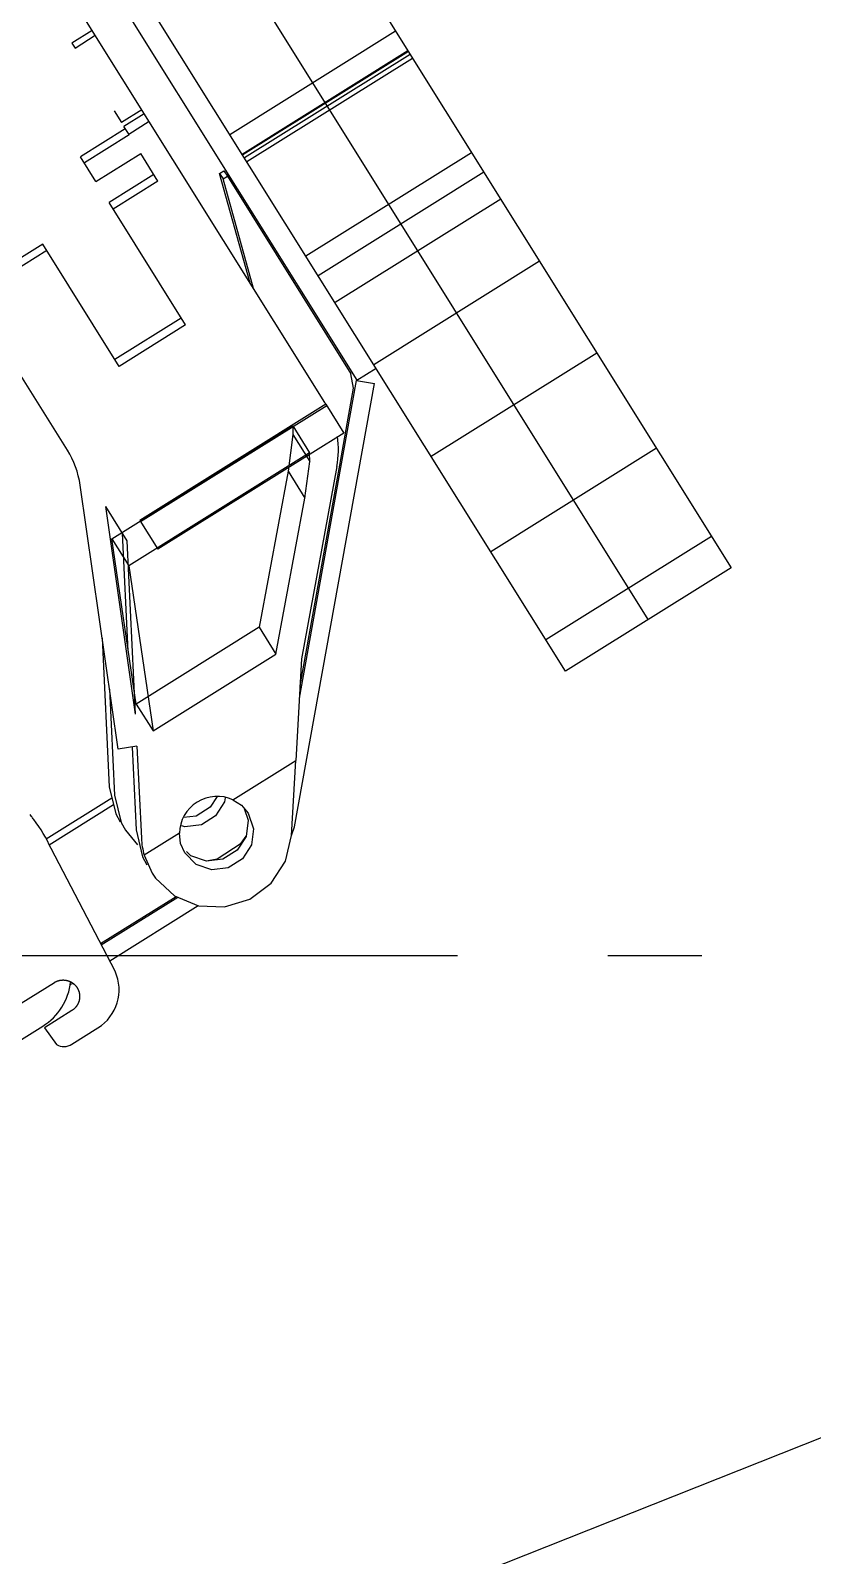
# Model space of a CAD drawing. Header units: millimetres. Extents: x 1084702 to 1166801, y 36632 to 124519.
# Drawn here: x 1098872 to 1099133, y 106909 to 107416 of the extents above; entities that cross this region are included whole.
import ezdxf

# ---------------------------------------------------------------- set-up
doc = ezdxf.new("R2010")
doc.units = ezdxf.units.MM
doc.header["$LTSCALE"] = 250
doc.linetypes.add('CENTER', pattern=[3, 2.5, -0.25, 0, -0.25])
doc.linetypes.add('PHANTOM', pattern=[2.1, 1.25, -0.2, 0.125, -0.2, 0.125, -0.2])
doc.layers.get('0').update_dxf_attribs({"color": 255})

# ---------------------------------------------------------------- blocks, each defined once
blk = doc.blocks.new('cont')
at = {"linetype": 'PHANTOM'}
blk.add_line((225402.77, 143408.75), (231452.77, 145808.75), dxfattribs=at)
blk.add_lwpolyline([(225402.77, 143408.75), (231452.77, 143408.75), (231452.77, 145808.75), (225402.77, 145808.75)], close=True, dxfattribs=at)
blk = doc.blocks.new('PK65002M m platform_side')
at = {"linetype": 'Continuous'}
for p, q in [((-9090.46, 6266.32), (-9431.43, 6811.97)), ((-9198.09, 6338.54), (-9444.32, 6732.59)), ((-9296.55, 6657.45), (-9062.9, 6283.54)), ((-9118.03, 6249.09), (-9351.67, 6623)), ((-9301.16, 6528.01), (-9187.38, 6345.92)), ((-9283.69, 6322.67), (-9396.24, 6502.79)), ((-9275.4, 6462.26), (-9282.19, 6458.02)), ((-9281.14, 6456.34), (-9274.42, 6460.69)), ((-9229.62, 6427.68), (-9174.49, 6462.12)), ((-9282.19, 6458.02), (-9281.14, 6456.34)), ((-9225.53, 6421.13), (-9170.41, 6455.58)), ((-9170.24, 6455.31), (-9225.36, 6420.87)), ((-9169.62, 6454.32), (-9224.75, 6419.88)), ((-9223.97, 6418.64), (-9168.85, 6453.08)), ((-9268.13, 6435.54), (-9265.68, 6431.61)), ((-9258.9, 6435.85), (-9265.68, 6431.61)), ((-9258.09, 6434.56), (-9264.88, 6430.33)), ((-9264.42, 6429.6), (-9279.34, 6420.28)), ((-9263.18, 6427.61), (-9264.88, 6430.33)), ((-9256.46, 6431.95), (-9263.25, 6427.71)), ((-9263.12, 6427.52), (-9278.03, 6418.2)), ((-9274.19, 6412.05), (-9279.34, 6420.28)), ((-9274.19, 6412.05), (-9259.28, 6421.37)), ((-9253.54, 6412.17), (-9259.28, 6421.37)), ((-9204.38, 6387.28), (-9149.25, 6421.73)), ((-9254.88, 6414.32), (-9269.79, 6405.01)), ((-9233.08, 6414.72), (-9231.64, 6415.62)), ((-9233.08, 6414.72), (-9231.91, 6412.86)), ((-9222.9, 6378.24), (-9233.08, 6414.72)), ((-9231.91, 6412.86), (-9230.47, 6413.76)), ((-9231.64, 6415.62), (-9230.47, 6413.76)), ((-9230.47, 6413.76), (-9189.37, 6347.99)), ((-9200.29, 6380.74), (-9145.17, 6415.19)), ((-9253.54, 6412.17), (-9268.45, 6402.85)), ((-9221.74, 6376.38), (-9231.91, 6412.86)), ((-9244.35, 6364.29), (-9269.79, 6405.01)), ((-9139.53, 6406.16), (-9194.65, 6371.72)), ((-9291.88, 6391.2), (-9307.54, 6381.41)), ((-9290.54, 6389.05), (-9306.2, 6379.26)), ((-9266.44, 6350.49), (-9291.88, 6391.2)), ((-9126.63, 6385.52), (-9181.75, 6351.07)), ((-9245.8, 6366.61), (-9267.89, 6352.81)), ((-9244.35, 6364.29), (-9266.44, 6350.49)), ((-9107.52, 6354.94), (-9162.65, 6320.5)), ((-9188.48, 6343.31), (-9189.37, 6347.99)), ((-9187.38, 6345.92), (-9181.01, 6349.9)), ((-9208.1, 6197.36), (-9181.55, 6344.81)), ((-9193.1, 6317.6), (-9188.48, 6343.31)), ((-9192.67, 6316.92), (-9187.46, 6345.87)), ((-9187.46, 6345.87), (-9181.55, 6344.81)), ((-9197.72, 6337.92), (-9259.62, 6299.24)), ((-9197.4, 6337.44), (-9259.31, 6298.75)), ((-9197.71, 6337.93), (-9191.72, 6328.35)), ((-9268.85, 6293.11), (-9208.72, 6330.69)), ((-9191.72, 6328.35), (-9253.63, 6289.66)), ((-9208.67, 6327.88), (-9210.27, 6315.68)), ((-9208.72, 6330.69), (-9208.67, 6327.88)), ((-9208.72, 6330.69), (-9203.11, 6321.72)), ((-9208.67, 6327.88), (-9203.07, 6318.92)), ((-9087.76, 6323.32), (-9142.88, 6288.87)), ((-9203.11, 6321.72), (-9263.25, 6284.15)), ((-9206.5, 6240.12), (-9192.67, 6316.92)), ((-9206.26, 6244.32), (-9193.1, 6317.6)), ((-9194.03, 6317.23), (-9205.77, 6253.26)), ((-9204.66, 6306.71), (-9203.07, 6318.92)), ((-9203.07, 6318.92), (-9203.11, 6321.72)), ((-9210.27, 6315.68), (-9219.93, 6263.73)), ((-9210.27, 6315.68), (-9204.66, 6306.71)), ((-9266.78, 6223.21), (-9279.44, 6311.05)), ((-9214.32, 6254.77), (-9204.66, 6306.71)), ((-9271.04, 6303.93), (-9263.88, 6292.48)), ((-9271.04, 6303.93), (-9261.08, 6234.85)), ((-9259.62, 6299.24), (-9253.63, 6289.66)), ((-9268.85, 6293.11), (-9263.25, 6284.15)), ((-9260.8, 6238.19), (-9268.85, 6293.11)), ((-9265.45, 6294.99), (-9263.62, 6255.73)), ((-9263.88, 6292.48), (-9261.08, 6234.85)), ((-9069.42, 6293.97), (-9124.55, 6259.53)), ((-9263.25, 6284.15), (-9255.2, 6229.23)), ((-9062.9, 6283.54), (-9118.03, 6249.09)), ((-9219.93, 6263.73), (-9260.8, 6238.19)), ((-9219.93, 6263.73), (-9214.32, 6254.77)), ((-9272.1, 6260.11), (-9269.79, 6210.68)), ((-9255.2, 6229.23), (-9214.32, 6254.77)), ((-9205.77, 6253.26), (-9207.65, 6219.43)), ((-9269.65, 6243.14), (-9268, 6207.82)), ((-9260.8, 6238.19), (-9255.2, 6229.23)), ((-9260.56, 6224.11), (-9266.78, 6223.21)), ((-9262.13, 6223.88), (-9260.85, 6196.37)), ((-9260.56, 6224.11), (-9259.08, 6193.53)), ((-9228.63, 6206.32), (-9207.65, 6219.43)), ((-9209.09, 6194.39), (-9207.65, 6219.43)), ((-9290.73, 6193.33), (-9268.89, 6206.98)), ((-9231.4, 6205.6), (-9234.39, 6200.97)), ((-9231.23, 6206.94), (-9231.4, 6205.6)), ((-9289.72, 6191.37), (-9268.34, 6204.74)), ((-9234.39, 6200.97), (-9239.09, 6198.03)), ((-9224.86, 6203.4), (-9223.56, 6199.56)), ((-9264.37, 6196.18), (-9260.34, 6191.29)), ((-9246.43, 6195.19), (-9258.13, 6187.88)), ((-9209.08, 6194.39), (-9208.1, 6197.36)), ((-9267.8, 6149.3), (-9289.12, 6190.08)), ((-9258.13, 6187.88), (-9255.44, 6181.87)), ((-9272.62, 6158.51), (-9247.54, 6174.18)), ((-9272.39, 6158.08), (-9246.98, 6173.95)), ((-9269.6, 6152.74), (-9240.18, 6171.12)), ((-9299.04, 6138.64), (-9288.01, 6145.53)), ((-9282.7, 6144.92), (-9281.8, 6145.27)), ((-9282.18, 6136.2), (-9291.32, 6130.5)), ((-9323.56, 6111.19), (-9291.87, 6130.99)), ((-9291.32, 6130.5), (-9287.29, 6124.87)), ((-9282.19, 6124.99), (-9273.53, 6130.41))]:
    blk.add_line(p, q, dxfattribs=at)
for points in [[(-9295.82, 6201.07), (-9296.06, 6201.39)], [(-9269.79, 6210.68), (-9267.58, 6201.65), (-9266.16, 6199.04)], [(-9268, 6207.82), (-9265.8, 6198.79), (-9264.37, 6196.18)], [(-9233.9, 6207.37), (-9236.18, 6203.83), (-9240.88, 6200.89), (-9245.06, 6200.39)], [(-9228.63, 6206.32), (-9225.78, 6204.48), (-9223.51, 6201.82)], [(-9294.87, 6199.74), (-9295.06, 6200.01), (-9295.25, 6200.28), (-9295.44, 6200.54), (-9295.63, 6200.81), (-9295.82, 6201.07)], [(-9223.51, 6201.82), (-9221.77, 6196.7), (-9222.46, 6191.29), (-9225.45, 6186.66), (-9230.15, 6183.72), (-9235.63, 6183.07), (-9240.79, 6184.81), (-9244.63, 6188.62)], [(-9260.85, 6196.37), (-9258.64, 6187.34), (-9257.22, 6184.73)], [(-9244.63, 6188.62), (-9246.02, 6191.83), (-9246.43, 6195.19)], [(-9239.09, 6198.03), (-9244.57, 6197.37), (-9245.57, 6197.71)], [(-9223.56, 6199.56), (-9224.25, 6194.15), (-9227.24, 6189.52), (-9231.94, 6186.59), (-9237.41, 6185.93), (-9242.58, 6187.68), (-9244.09, 6189.17)], [(-9255.44, 6181.87), (-9254.34, 6180.26), (-9248.07, 6174.4), (-9240.08, 6171.08), (-9231.37, 6170.7), (-9222.98, 6173.31), (-9215.94, 6178.6), (-9211.11, 6185.92), (-9209.09, 6194.39)], [(-9237.52, 6185.96), (-9233.86, 6186.72), (-9225.88, 6191.9), (-9224.25, 6194.17)], [(-9288.01, 6145.53), (-9287.94, 6145.58), (-9287.87, 6145.62), (-9287.8, 6145.66), (-9287.73, 6145.7), (-9287.66, 6145.74), (-9287.58, 6145.77), (-9287.51, 6145.81), (-9287.43, 6145.85), (-9287.36, 6145.88), (-9287.28, 6145.92), (-9287.21, 6145.95), (-9287.13, 6145.98), (-9287.05, 6146.01), (-9286.97, 6146.04), (-9286.89, 6146.07), (-9286.82, 6146.09), (-9286.74, 6146.12), (-9286.66, 6146.14), (-9286.58, 6146.16), (-9286.5, 6146.19), (-9286.42, 6146.21), (-9286.34, 6146.23), (-9286.26, 6146.24), (-9286.18, 6146.26), (-9286.1, 6146.28), (-9286.02, 6146.29), (-9285.93, 6146.3), (-9285.85, 6146.32), (-9285.77, 6146.33), (-9285.69, 6146.34), (-9285.61, 6146.34), (-9285.53, 6146.35), (-9285.44, 6146.36), (-9285.36, 6146.36), (-9285.28, 6146.36), (-9285.19, 6146.37), (-9285.11, 6146.37), (-9285.03, 6146.37), (-9284.95, 6146.37), (-9284.86, 6146.36), (-9284.78, 6146.36), (-9284.7, 6146.35), (-9284.61, 6146.35), (-9284.53, 6146.34), (-9284.45, 6146.33), (-9284.37, 6146.32), (-9284.28, 6146.31), (-9284.2, 6146.29), (-9284.12, 6146.28), (-9284.04, 6146.27), (-9283.96, 6146.25), (-9283.88, 6146.23), (-9283.8, 6146.21), (-9283.72, 6146.19), (-9283.64, 6146.17), (-9283.56, 6146.15), (-9283.48, 6146.13), (-9283.4, 6146.1), (-9283.33, 6146.07), (-9283.25, 6146.05), (-9283.17, 6146.02), (-9283.09, 6145.99), (-9283.02, 6145.96), (-9282.94, 6145.93), (-9282.86, 6145.89), (-9282.79, 6145.86), (-9282.71, 6145.82), (-9282.64, 6145.79), (-9282.56, 6145.75), (-9282.49, 6145.71), (-9282.42, 6145.67), (-9282.35, 6145.63), (-9282.27, 6145.59), (-9282.2, 6145.54), (-9282.13, 6145.5), (-9282.06, 6145.46), (-9282, 6145.41), (-9281.93, 6145.36), (-9281.86, 6145.32), (-9281.8, 6145.27), (-9281.73, 6145.22), (-9281.67, 6145.17), (-9281.6, 6145.11), (-9281.54, 6145.06), (-9281.48, 6145.01), (-9281.41, 6144.95), (-9281.35, 6144.9), (-9281.29, 6144.84), (-9281.23, 6144.78), (-9281.17, 6144.72), (-9281.12, 6144.66), (-9281.06, 6144.6), (-9281, 6144.54), (-9280.95, 6144.48), (-9280.9, 6144.42), (-9280.84, 6144.35), (-9280.79, 6144.29), (-9280.74, 6144.22), (-9280.69, 6144.16), (-9280.64, 6144.09), (-9280.59, 6144.02), (-9280.55, 6143.95), (-9280.5, 6143.89), (-9280.46, 6143.82), (-9280.41, 6143.75), (-9280.37, 6143.68), (-9280.33, 6143.61), (-9280.29, 6143.53), (-9280.25, 6143.46), (-9280.21, 6143.39), (-9280.17, 6143.32), (-9280.14, 6143.24), (-9280.1, 6143.17), (-9280.07, 6143.09), (-9280.03, 6143.01), (-9280, 6142.94), (-9279.97, 6142.86), (-9279.94, 6142.78), (-9279.91, 6142.7), (-9279.89, 6142.63), (-9279.86, 6142.55), (-9279.84, 6142.47), (-9279.81, 6142.39), (-9279.79, 6142.31), (-9279.77, 6142.23), (-9279.75, 6142.15), (-9279.73, 6142.07), (-9279.71, 6141.99), (-9279.7, 6141.91), (-9279.68, 6141.83), (-9279.67, 6141.75), (-9279.66, 6141.66), (-9279.64, 6141.58), (-9279.63, 6141.5), (-9279.63, 6141.42), (-9279.62, 6141.34), (-9279.61, 6141.25), (-9279.61, 6141.17), (-9279.6, 6141.09), (-9279.6, 6141.01), (-9279.6, 6140.92), (-9279.6, 6140.84), (-9279.6, 6140.76), (-9279.6, 6140.67), (-9279.61, 6140.59), (-9279.61, 6140.51), (-9279.62, 6140.43), (-9279.62, 6140.34), (-9279.63, 6140.26), (-9279.64, 6140.18), (-9279.65, 6140.1), (-9279.66, 6140.01), (-9279.68, 6139.93), (-9279.69, 6139.85), (-9279.71, 6139.77), (-9279.73, 6139.69), (-9279.74, 6139.61), (-9279.76, 6139.53), (-9279.78, 6139.45), (-9279.81, 6139.37), (-9279.83, 6139.29), (-9279.85, 6139.21), (-9279.88, 6139.14), (-9279.9, 6139.06), (-9279.93, 6138.98), (-9279.96, 6138.9), (-9279.99, 6138.82), (-9280.02, 6138.75), (-9280.06, 6138.67), (-9280.09, 6138.59), (-9280.12, 6138.52), (-9280.16, 6138.44), (-9280.2, 6138.37), (-9280.24, 6138.3), (-9280.28, 6138.22), (-9280.32, 6138.15), (-9280.36, 6138.08), (-9280.4, 6138.01), (-9280.44, 6137.94), (-9280.49, 6137.87), (-9280.53, 6137.8), (-9280.58, 6137.73), (-9280.63, 6137.67), (-9280.67, 6137.6), (-9280.72, 6137.53), (-9280.77, 6137.47), (-9280.83, 6137.4), (-9280.88, 6137.34), (-9280.93, 6137.28), (-9280.99, 6137.22), (-9281.04, 6137.15), (-9281.1, 6137.09), (-9281.16, 6137.03), (-9281.21, 6136.97), (-9281.27, 6136.92), (-9281.33, 6136.86), (-9281.39, 6136.8), (-9281.46, 6136.75), (-9281.52, 6136.69)], [(-9281.52, 6136.69), (-9281.58, 6136.64), (-9281.65, 6136.59), (-9281.71, 6136.53), (-9281.78, 6136.48), (-9281.84, 6136.43), (-9281.91, 6136.39), (-9281.98, 6136.34), (-9282.05, 6136.29), (-9282.11, 6136.25), (-9282.18, 6136.2)]]:
    blk.add_lwpolyline(points, dxfattribs=at)
for centre, radius, start, end in [((-9223.54, 6322.65), 30, 30.618, 32), ((-9223.54, 6322.65), 30, 349.6, 8.7232), ((-9309.13, 6306.77), 30, 8.2, 32), ((-9334.69, 6169.52), 50, 24.2882, 37.1978), ((-9302.47, 6147.95), 20, 302.0001, 353.7163), ((-9281.48, 6143.13), 15, 302.0002, 24.2881), ((-9284.84, 6129.23), 5, 240.7688, 301.9996)]:
    blk.add_arc(centre, radius, start, end, dxfattribs=at)
for major_axis, start_param, end_param in [((10.56, 6.6), 0.567914, 2.573679), ((21.37, 13.35), 2.640683, 2.872626)]:
    blk.add_ellipse((-9234.05, 6195.2), major_axis=major_axis, ratio=0.978736, start_param=start_param, end_param=end_param, dxfattribs=at)
blk = doc.blocks.new('profil_B4_1')
at = {"linetype": 'CENTER'}
blk.add_blockref('PK65002M m platform_side', (90405.39, 65327.55), dxfattribs=at)
blk.add_blockref('cont', (-149676.32, -74326.79))

msp = doc.modelspace()

# ---------------------------------------------------------------- block references
msp.add_blockref('profil_B4_1', (1017763.01, 35626.47))

doc.saveas('drawing.dxf')
